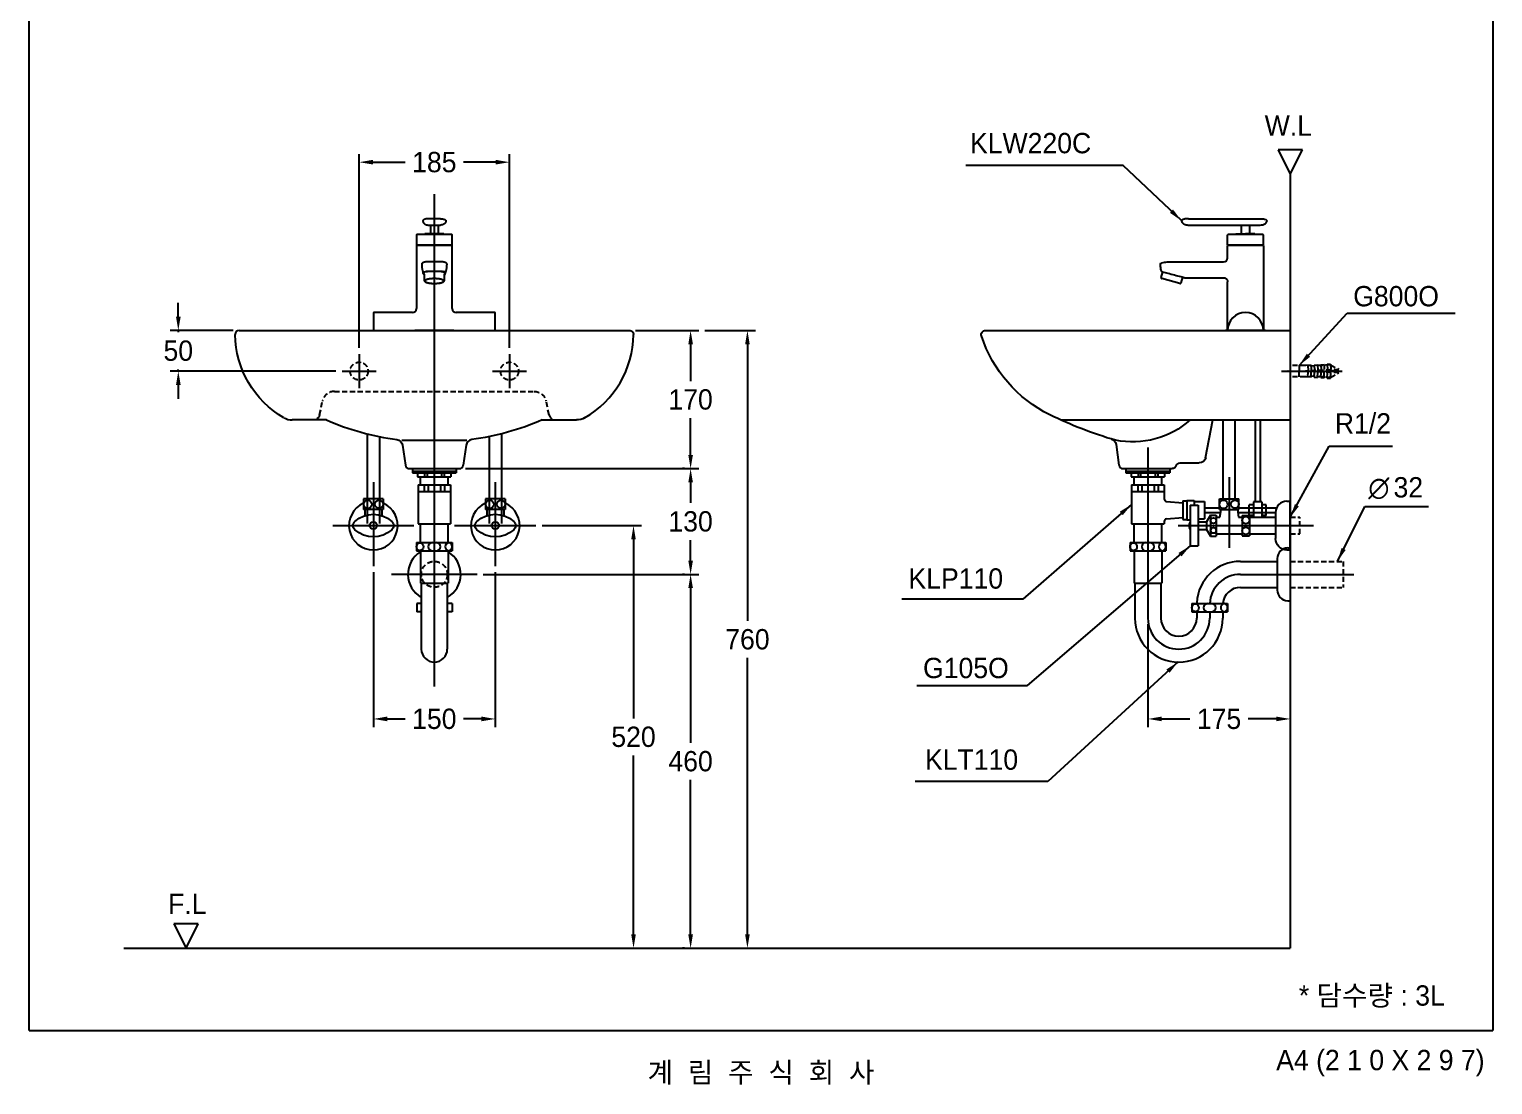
# Model space of a CAD drawing. Header units: millimetres. Extents: x 0 to 3750, y -67 to 2530.
# Drawn here: x 0 to 1800, y -67 to 1232 of the extents above; entities that cross this region are included whole.
import ezdxf
from ezdxf.enums import TextEntityAlignment as Align
from ezdxf.lldxf.tags import DXFTag

# ---------------------------------------------------------------- set-up
doc = ezdxf.new("R2010")
doc.units = ezdxf.units.MM
doc.linetypes.add('DASHED2', pattern=[9.525, 6.35, -3.175])
for name, color, linetype in [('TEXT', 7, 'Continuous'), ('내부선 및 부속', 4, 'Continuous'), ('도각라인', 255, 'Continuous'), ('외형선', 3, 'Continuous'), ('점선', 6, 'DASHED2'), ('중심선', 1, 'DASHED'), ('치수선', 7, 'Continuous')]:
    doc.layers.add(name, color=color, linetype=linetype)
doc.styles.add('140911', font='HBATANG.TTF', dxfattribs={"height": 23})
doc.styles.add('____', font='')
doc.styles.add('타이틀', font='H2GTRM.TTF', dxfattribs={"height": 25})
doc.styles.get('____').set_extended_font_data('굴림')
tags = doc.linetypes.add('DASHDOT', pattern=[70, 31, -13, 13, -13]).pattern_tags.tags
tags[10:11] = [DXFTag(74, 4), DXFTag(75, 0), DXFTag(340, '0'), DXFTag(46, 0.0), DXFTag(50, 0.0), DXFTag(44, 0.0), DXFTag(45, 0.0)]
tags[8:9] = [DXFTag(74, 4), DXFTag(75, 0), DXFTag(340, '0'), DXFTag(46, 0.0), DXFTag(50, 0.0), DXFTag(44, 0.0), DXFTag(45, 0.0)]
tags[6:7] = [DXFTag(74, 4), DXFTag(75, 0), DXFTag(340, '0'), DXFTag(46, 0.0), DXFTag(50, 0.0), DXFTag(44, 0.0), DXFTag(45, 0.0)]
tags[4:5] = [DXFTag(74, 4), DXFTag(75, 0), DXFTag(340, '0'), DXFTag(46, 0.0), DXFTag(50, 0.0), DXFTag(44, 0.0), DXFTag(45, 0.0)]
tags = doc.linetypes.add('DASHED', pattern=[25.72, 12.86, -12.86]).pattern_tags.tags
tags[6:7] = [DXFTag(74, 4), DXFTag(75, 0), DXFTag(340, '0'), DXFTag(46, 0.0), DXFTag(50, 0.0), DXFTag(44, 0.0), DXFTag(45, 0.0)]
tags[4:5] = [DXFTag(74, 4), DXFTag(75, 0), DXFTag(340, '0'), DXFTag(46, 0.0), DXFTag(50, 0.0), DXFTag(44, 0.0), DXFTag(45, 0.0)]
doc.dimstyles.new('MSADIM', dxfattribs={"dimtxt": 33, "dimasz": 17, "dimexe": 10, "dimexo": 7.5, "dimgap": 10, "dimtad": 0, "dimtih": 1, "dimtoh": 1, "dimdec": 0, "dimzin": 1, "dimdsep": 46, "dimtxsty": '____', "dimcen": 11.25, "dimadec": 0, "dimazin": 0, "dimtfac": 1, "dimtdec": 0, "dimtix": 1, "dimtmove": 0, "dimatfit": 3, "dimfxl": 1, "dimtolj": 1, "dimtzin": 1, "dimarcsym": 0})

# ---------------------------------------------------------------- blocks, each defined once
blk = doc.blocks.new('*D2')
at = {"layer": '치수선', "color": 0, "linetype": 'Continuous', "lineweight": -2, "transparency": 16777216}
for p, q in [((405.7, 839.5), (405.7, 1078)), ((422.7, 1068), (462.3, 1068)), ((573.7, 1068), (534.2, 1068)), ((590.7, 839.5), (590.7, 1078))]:
    blk.add_line(p, q, dxfattribs=at)
at = {"layer": '치수선', "color": 0, "linetype": 'Continuous', "transparency": 16777216}
for points in [[(422.7, 1070.9), (422.7, 1065.2), (405.7, 1068)], [(573.7, 1070.9), (573.7, 1065.2), (590.7, 1068)]]:
    blk.add_solid(points, dxfattribs=at)
at = {"layer": '치수선', "color": 0, "linetype": 'Continuous', "transparency": 16777216, "insert": (498.2, 1068), "char_height": 25, "attachment_point": 5, "style": '____'}
blk.add_mtext('\\A1;185', dxfattribs=at)
blk = doc.blocks.new('*D3')
at = {"layer": '치수선', "color": 0, "linetype": 'Continuous', "lineweight": -2, "transparency": 16777216}
for p, q in [((183.3, 878), (183.3, 895)), ((250.7, 861), (173.3, 861)), ((183.3, 861), (183.3, 858.8)), ((377.2, 811), (173.3, 811)), ((183.3, 811), (183.3, 813.1)), ((183.3, 794), (183.3, 777))]:
    blk.add_line(p, q, dxfattribs=at)
at = {"layer": '치수선', "color": 0, "linetype": 'Continuous', "transparency": 16777216}
for points in [[(180.5, 878), (186.2, 878), (183.3, 861)], [(180.5, 794), (186.2, 794), (183.3, 811)]]:
    blk.add_solid(points, dxfattribs=at)
at = {"layer": '치수선', "color": 0, "linetype": 'Continuous', "transparency": 16777216, "insert": (183.3, 836), "char_height": 25, "attachment_point": 5, "style": '____'}
blk.add_mtext('\\A1;50', dxfattribs=at)
blk = doc.blocks.new('*D4')
at = {"layer": '치수선', "color": 0, "linetype": 'Continuous', "lineweight": -2, "transparency": 16777216}
for p, q in [((745.7, 861), (823.4, 861)), ((813.4, 844), (813.4, 798.8)), ((813.4, 708), (813.4, 753.1)), ((536.4, 691), (823.4, 691))]:
    blk.add_line(p, q, dxfattribs=at)
at = {"layer": '치수선', "color": 0, "linetype": 'Continuous', "transparency": 16777216}
for points in [[(810.6, 844), (816.3, 844), (813.4, 861)], [(810.6, 708), (816.3, 708), (813.4, 691)]]:
    blk.add_solid(points, dxfattribs=at)
at = {"layer": '치수선', "color": 0, "linetype": 'Continuous', "transparency": 16777216, "insert": (813.4, 776), "char_height": 25, "attachment_point": 5, "style": '____'}
blk.add_mtext('\\A1;170', dxfattribs=at)
blk = doc.blocks.new('*D5')
at = {"layer": '치수선', "color": 0, "linetype": 'Continuous', "lineweight": -2, "transparency": 16777216}
for p, q in [((805.9, 691), (803.4, 691)), ((813.4, 674), (813.4, 648.8)), ((813.4, 578), (813.4, 603.1)), ((558.2, 561), (823.4, 561))]:
    blk.add_line(p, q, dxfattribs=at)
at = {"layer": '치수선', "color": 0, "linetype": 'Continuous', "transparency": 16777216}
for points in [[(810.6, 674), (816.3, 674), (813.4, 691)], [(810.6, 578), (816.3, 578), (813.4, 561)]]:
    blk.add_solid(points, dxfattribs=at)
at = {"layer": '치수선', "color": 0, "linetype": 'Continuous', "transparency": 16777216, "insert": (813.4, 626), "char_height": 25, "attachment_point": 5, "style": '____'}
blk.add_mtext('\\A1;130', dxfattribs=at)
blk = doc.blocks.new('*D6')
at = {"layer": '치수선', "color": 0, "linetype": 'Continuous', "lineweight": -2, "transparency": 16777216}
for p, q in [((805.9, 561), (803.4, 561)), ((813.4, 544), (813.4, 353.8)), ((813.4, 118), (813.4, 308.1)), ((805.9, 101), (803.4, 101))]:
    blk.add_line(p, q, dxfattribs=at)
at = {"layer": '치수선', "color": 0, "linetype": 'Continuous', "transparency": 16777216}
for points in [[(810.6, 544), (816.3, 544), (813.4, 561)], [(810.6, 118), (816.3, 118), (813.4, 101)]]:
    blk.add_solid(points, dxfattribs=at)
at = {"layer": '치수선', "color": 0, "linetype": 'Continuous', "transparency": 16777216, "insert": (813.4, 331), "char_height": 25, "attachment_point": 5, "style": '____'}
blk.add_mtext('\\A1;460', dxfattribs=at)
blk = doc.blocks.new('*D7')
at = {"layer": '치수선', "color": 0, "linetype": 'Continuous', "lineweight": -2, "transparency": 16777216}
for p, q in [((830.9, 861), (893.3, 861)), ((883.3, 844), (883.3, 503.8)), ((883.3, 118), (883.3, 458.1)), ((878.1, 101), (893.3, 101))]:
    blk.add_line(p, q, dxfattribs=at)
at = {"layer": '치수선', "color": 0, "linetype": 'Continuous', "transparency": 16777216}
for points in [[(880.5, 844), (886.1, 844), (883.3, 861)], [(880.5, 118), (886.1, 118), (883.3, 101)]]:
    blk.add_solid(points, dxfattribs=at)
at = {"layer": '치수선', "color": 0, "linetype": 'Continuous', "transparency": 16777216, "insert": (883.3, 481), "char_height": 25, "attachment_point": 5, "style": '____'}
blk.add_mtext('\\A1;760', dxfattribs=at)
blk = doc.blocks.new('*D8')
at = {"layer": '치수선', "color": 0, "linetype": 'Continuous', "lineweight": -2, "transparency": 16777216}
for p, q in [((423.2, 563.5), (423.2, 373.1)), ((573.2, 563.5), (573.2, 373.1)), ((440.2, 383.1), (462.3, 383.1)), ((556.2, 383.1), (534.1, 383.1))]:
    blk.add_line(p, q, dxfattribs=at)
at = {"layer": '치수선', "color": 0, "linetype": 'Continuous', "transparency": 16777216}
for points in [[(440.2, 386), (440.2, 380.3), (423.2, 383.1)], [(556.2, 386), (556.2, 380.3), (573.2, 383.1)]]:
    blk.add_solid(points, dxfattribs=at)
at = {"layer": '치수선', "color": 0, "linetype": 'Continuous', "transparency": 16777216, "insert": (498.2, 383.1), "char_height": 25, "attachment_point": 5, "style": '____'}
blk.add_mtext('\\A1;150', dxfattribs=at)
blk = doc.blocks.new('*D9')
at = {"layer": '치수선', "color": 0, "linetype": 'Continuous', "lineweight": -2, "transparency": 16777216}
for p, q in [((630.7, 621), (753.2, 621)), ((743.2, 604), (743.2, 383.8)), ((743.2, 118), (743.2, 338.1)), ((750.7, 101), (753.2, 101))]:
    blk.add_line(p, q, dxfattribs=at)
at = {"layer": '치수선', "color": 0, "linetype": 'Continuous', "transparency": 16777216}
for points in [[(740.4, 604), (746, 604), (743.2, 621)], [(740.4, 118), (746, 118), (743.2, 101)]]:
    blk.add_solid(points, dxfattribs=at)
at = {"layer": '치수선', "color": 0, "linetype": 'Continuous', "transparency": 16777216, "insert": (743.2, 361), "char_height": 25, "attachment_point": 5, "style": '____'}
blk.add_mtext('\\A1;520', dxfattribs=at)
blk = doc.blocks.new('*D1')
at = {"layer": '치수선', "color": 0, "linetype": 'Continuous', "lineweight": -2, "transparency": 16777216}
for p, q in [((1375.9, 499.5), (1375.9, 373.1)), ((1392.9, 383.1), (1427.5, 383.1)), ((1533.9, 383.1), (1499.4, 383.1)), ((1550.9, 386.7), (1550.9, 373.1))]:
    blk.add_line(p, q, dxfattribs=at)
at = {"layer": '치수선', "color": 0, "linetype": 'Continuous', "transparency": 16777216}
for points in [[(1392.9, 386), (1392.9, 380.3), (1375.9, 383.1)], [(1533.9, 386), (1533.9, 380.3), (1550.9, 383.1)]]:
    blk.add_solid(points, dxfattribs=at)
at = {"layer": '치수선', "color": 0, "linetype": 'Continuous', "transparency": 16777216, "insert": (1463.4, 383.1), "char_height": 25, "attachment_point": 5, "style": '____'}
blk.add_mtext('\\A1;175', dxfattribs=at)

msp = doc.modelspace()

# ---------------------------------------------------------------- linework, layer by layer
at = {"layer": '내부선 및 부속', "linetype": 'Continuous'}
for p, q in [((505.9, 998.5), (490.6, 998.5)), ((490.8, 990.7), (505.8, 990.7)), ((493.3, 990.7), (493.3, 979.9)), ((503.1, 990.7), (503.1, 979.9)), ((1491, 979.9), (1491, 990.7)), ((1500.8, 990.7), (1500.8, 979.9)), ((476.2, 978.5), (476.2, 966.5)), ((519.7, 979), (476.7, 979)), ((509.9, 979.9), (486.5, 979.9)), ((486.5, 979.9), (486.5, 979)), ((509.9, 979), (509.9, 979.9)), ((520.2, 966.5), (520.2, 978.5)), ((1473.9, 966.5), (1473.9, 978.5)), ((1495.9, 979), (1474.4, 979)), ((1484.2, 979.9), (1495.9, 979.9)), ((1484.2, 979), (1484.2, 979.9)), ((1507.6, 979.9), (1495.9, 979.9)), ((1517.4, 979), (1495.9, 979)), ((1507.6, 979), (1507.6, 979.9)), ((1517.9, 966.5), (1517.9, 978.5)), ((476.2, 965.5), (476.2, 888)), ((519.7, 966), (476.7, 966)), ((476.7, 966), (519.7, 966)), ((520.2, 888), (520.2, 965.5)), ((1473.9, 950.4), (1473.9, 965.5)), ((1474.4, 966), (1495.9, 966)), ((1495.9, 966), (1474.4, 966)), ((1517.4, 966), (1495.9, 966)), ((1495.9, 966), (1517.4, 966)), ((1517.9, 965.5), (1517.9, 861)), ((489.9, 945.4), (489.9, 945.4)), ((506.5, 945.4), (489.9, 945.4)), ((506.5, 945.4), (506.5, 945.4)), ((1441.8, 945.4), (1468.9, 945.4)), ((485.7, 930.1), (485.7, 922.8)), ((498.2, 918.8), (498.2, 918.9)), ((510.7, 922.8), (510.7, 930.1)), ((1392.3, 926.1), (1394.2, 933.3)), ((1415.2, 918.9), (1393, 924.8)), ((1418.3, 926.7), (1416.4, 919.6)), ((1421.6, 925.8), (1441.8, 925.8)), ((1441.8, 925.8), (1468.9, 925.8)), ((1473.9, 861), (1473.9, 920.9)), ((471.2, 883), (424.2, 883)), ((572.2, 883), (525.2, 883)), ((423.2, 882), (423.2, 861)), ((573.2, 861), (573.2, 882)), ((423.2, 861), (573.2, 861)), ((522.3, 861), (474.2, 861)), ((1520.4, 861), (1471.4, 861)), ((1473.9, 861), (1517.9, 861)), ((1268.6, 751), (1455.9, 751)), ((1468.4, 653.7), (1468.4, 751)), ((1483.4, 653.7), (1483.4, 751)), ((1507.9, 751), (1507.9, 650)), ((1513.9, 751), (1513.9, 650)), ((415.7, 733.7), (415.7, 623.7)), ((430.7, 730.3), (430.7, 623.7)), ((458.2, 726), (538.2, 726)), ((565.7, 730.3), (565.7, 623.7)), ((580.7, 733.7), (580.7, 623.7)), ((471.2, 691), (471.2, 686)), ((471.2, 688), (525.2, 688)), ((471.2, 686), (525.2, 686)), ((477.7, 686), (477.7, 681)), ((486.2, 686), (486.2, 681)), ((489.2, 686), (489.2, 681)), ((507.2, 686), (507.2, 681)), ((510.2, 686), (510.2, 681)), ((518.7, 686), (518.7, 681)), ((525.2, 691), (525.2, 686)), ((1348.9, 691), (1348.9, 686)), ((1348.9, 688), (1402.9, 688)), ((1348.9, 686), (1402.9, 686)), ((1355.4, 686), (1355.4, 681)), ((1363.9, 686), (1363.9, 681)), ((1366.9, 686), (1366.9, 681)), ((1384.9, 686), (1384.9, 681)), ((1387.9, 686), (1387.9, 681)), ((1396.4, 686), (1396.4, 681)), ((1402.9, 691), (1402.9, 686)), ((477.7, 681), (518.7, 681)), ((478.2, 671), (478.2, 623)), ((478.2, 671), (518.2, 671)), ((481.2, 671), (481.2, 681)), ((485.7, 671), (485.7, 663)), ((490.7, 671), (490.7, 663)), ((505.7, 671), (505.7, 663)), ((510.7, 671), (510.7, 663)), ((515.2, 671), (515.2, 681)), ((518.2, 671), (518.2, 626.2)), ((1355.4, 681), (1396.4, 681)), ((1355.9, 671), (1355.9, 623)), ((1355.9, 671), (1395.9, 671)), ((1358.9, 671), (1358.9, 681)), ((1363.4, 671), (1363.4, 663)), ((1368.4, 671), (1368.4, 663)), ((1383.4, 671), (1383.4, 663)), ((1388.4, 671), (1388.4, 663)), ((1392.9, 671), (1392.9, 681)), ((1395.9, 671), (1395.9, 653.7)), ((411.2, 653.7), (411.2, 640.7)), ((435.2, 653.7), (411.2, 653.7)), ((435.2, 653.7), (435.2, 640.7)), ((478.2, 663), (518.2, 663)), ((561.2, 653.7), (561.2, 640.7)), ((585.2, 653.7), (561.2, 653.7)), ((585.2, 653.7), (585.2, 640.7)), ((1355.9, 663), (1395.9, 663)), ((1398.7, 650.7), (1418.9, 649)), ((1418.9, 651.5), (1418.9, 628.5)), ((1418.9, 651.5), (1423.9, 651.5)), ((1423.9, 652), (1423.9, 628)), ((1423.9, 652), (1432.9, 652)), ((1432.9, 652), (1432.9, 646)), ((1432.9, 650.7), (1445.4, 650.7)), ((1445.4, 650.7), (1445.4, 629.2)), ((1463.9, 653.7), (1487.9, 653.7)), ((1463.9, 640.7), (1463.9, 653.7)), ((1487.9, 640.7), (1487.9, 653.7)), ((1515.9, 650), (1505.9, 650)), ((1505.9, 650), (1505.9, 631.2)), ((1515.9, 650), (1515.9, 631.2)), ((1546.9, 651), (1550.9, 651)), ((435.2, 640.7), (411.2, 640.7)), ((412.7, 640.7), (412.7, 633.3)), ((433.7, 640.7), (433.7, 633.3)), ((585.2, 640.7), (561.2, 640.7)), ((562.7, 640.7), (562.7, 633.3)), ((583.7, 640.7), (583.7, 633.3)), ((1398.7, 629.2), (1418.9, 631)), ((1427.9, 646), (1427.9, 596)), ((1427.9, 646), (1437.9, 646)), ((1437.9, 646), (1437.9, 596)), ((1445.4, 643), (1463.9, 643)), ((1445.4, 637), (1465.3, 637)), ((1452.9, 634), (1447.9, 625.7)), ((1452.9, 634), (1459.9, 634)), ((1452.9, 634), (1452.9, 608)), ((1459.9, 634), (1459.9, 608)), ((1459.9, 631.2), (1464.4, 631.2)), ((1463.9, 640.7), (1487.9, 640.7)), ((1464.4, 631.2), (1465.9, 640.7)), ((1485.9, 640.7), (1487.4, 631.2)), ((1486.5, 637), (1532.9, 637)), ((1487.4, 631.2), (1491.9, 631.2)), ((1487.9, 643), (1534.3, 643)), ((1491.9, 633.5), (1491.9, 608.5)), ((1491.9, 633.5), (1500.9, 633.5)), ((1500.4, 633.5), (1500.4, 646.5)), ((1505.9, 646.5), (1500.4, 646.5)), ((1505.9, 633.5), (1500.4, 633.5)), ((1500.9, 633.5), (1500.9, 608.5)), ((1500.9, 631.2), (1532.9, 631.2)), ((1521.4, 646.5), (1515.9, 646.5)), ((1521.4, 633.5), (1515.9, 633.5)), ((1521.4, 633.5), (1521.4, 646.5)), ((1532.9, 637), (1532.9, 605)), ((478.2, 623), (518.2, 623)), ((481.2, 600), (481.2, 623)), ((515.2, 600), (515.2, 623)), ((518.2, 626.2), (518.2, 623)), ((1355.9, 623), (1395.9, 623)), ((1358.9, 600), (1358.9, 623)), ((1392.9, 600), (1392.9, 623)), ((1395.9, 626.2), (1395.9, 623)), ((1418.9, 628.5), (1423.9, 628.5)), ((1423.9, 628), (1427.9, 628)), ((1437.9, 629.2), (1445.4, 629.2)), ((1437.9, 625.7), (1447.9, 625.7)), ((1437.9, 616.2), (1447.9, 616.2)), ((1447.9, 625.7), (1447.9, 616.2)), ((1447.9, 616.2), (1452.9, 608)), ((476.2, 600), (520.2, 600)), ((476.2, 600), (476.2, 590)), ((520.2, 600), (520.2, 590)), ((1353.9, 600), (1397.9, 600)), ((1353.9, 600), (1353.9, 590)), ((1397.9, 600), (1397.9, 590)), ((1427.9, 596), (1437.9, 596)), ((1452.9, 608), (1459.9, 608)), ((1459.9, 610.7), (1491.9, 610.7)), ((1491.9, 608.5), (1500.9, 608.5)), ((1500.9, 610.7), (1532.9, 610.7)), ((476.2, 590), (520.2, 590)), ((481.2, 590), (481.2, 550)), ((515.2, 590), (515.2, 550)), ((1353.9, 590), (1397.9, 590)), ((1358.9, 590), (1358.9, 550)), ((1392.9, 590), (1392.9, 550)), ((1489.8, 577), (1534.9, 577)), ((1534.9, 580.5), (1534.9, 545)), ((1546.9, 591), (1550.9, 591)), ((1547.9, 593.5), (1550.9, 593.5)), ((481.2, 550), (515.2, 550)), ((482.2, 550), (482.2, 469)), ((514.2, 550), (514.2, 469)), ((1358.9, 550), (1392.9, 550)), ((1359.9, 550), (1359.9, 507)), ((1391.9, 550), (1391.9, 507)), ((1489.8, 545), (1534.9, 545)), ((1534.9, 545), (1534.9, 541.5)), ((476.5, 525), (476.5, 515)), ((482.2, 525), (476.5, 525)), ((520, 525), (514.2, 525)), ((520, 525), (520, 515)), ((1429.9, 525), (1473.9, 525)), ((1429.9, 525), (1429.9, 515)), ((1435.9, 525), (1435.9, 526.1)), ((1473.9, 525), (1473.9, 515)), ((1547.9, 528.5), (1550.9, 528.5)), ((482.2, 515), (476.5, 515)), ((520, 515), (514.2, 515)), ((1429.9, 515), (1473.9, 515)), ((1435.9, 515), (1435.9, 507)), ((1467.9, 515), (1467.9, 507))]:
    msp.add_line(p, q, dxfattribs=at)
at = {"layer": '내부선 및 부속', "linetype": 'Continuous', "flags": 128}
for points in [[(1427.9, 751, -0.237552), (1335.9, 726)], [(400.5, 626.1, -0.388889), (445.9, 626.1)], [(550.5, 626.1, -0.388889), (595.9, 626.1)], [(400.5, 615.8, -0.44), (400.5, 626.1)], [(445.9, 615.8, -0.388889), (400.5, 615.8)], [(445.9, 626.1, -0.44), (445.9, 615.8)], [(550.5, 615.8, -0.44), (550.5, 626.1)], [(595.9, 615.8, -0.388889), (550.5, 615.8)], [(595.9, 626.1, -0.44), (595.9, 615.8)], [(480.5, 590, -0.859727), (480.5, 599.9)], [(480.5, 599.9, -0.859727), (480.5, 590)], [(1358.2, 590, -0.859727), (1358.2, 599.9)], [(1358.2, 599.9, -0.859727), (1358.2, 590)], [(1546.9, 591, -0.414214), (1532.9, 605)], [(1434.2, 515, -0.859727), (1434.2, 524.9)], [(1434.2, 524.9, -0.859727), (1434.2, 515)]]:
    msp.add_lwpolyline(points, format="xyb", dxfattribs=at)
at = {"layer": '내부선 및 부속', "linetype": 'Continuous'}
for centre, radius in [((416.3, 647.1), 5), ((430.2, 647.4), 5), ((566.3, 647.1), 5), ((580.2, 647.4), 5), ((1468.9, 647.1), 5), ((1482.9, 647.4), 5), ((1456.4, 627), 3.5), ((1496.4, 627.5), 4.5), ((423.2, 621), 4.5), ((573.2, 621), 4.5), ((1456.4, 615), 3.5), ((1496.4, 614.5), 4.5)]:
    msp.add_circle(centre, radius, dxfattribs=at)
for centre, radius, start, end in [((476.7, 978.5), 0.5, 90, 180), ((519.7, 978.5), 0.5, 0, 90), ((1474.4, 978.5), 0.5, 90, 180), ((1517.4, 978.5), 0.5, 0, 90), ((476.7, 966.5), 0.5, 180, 270), ((476.7, 965.5), 0.5, 90, 180), ((519.7, 966.5), 0.5, 270, 0), ((519.7, 965.5), 0.5, 0, 90), ((1474.4, 966.5), 0.5, 180, 270), ((1474.4, 965.5), 0.5, 90, 180), ((1517.4, 966.5), 0.5, 270, 0), ((1517.4, 965.5), 0.5, 0, 90), ((1468.9, 950.4), 5, 270, 0), ((1393.2, 925.8), 1, 165, 255), ((1393.1, 934), 0.5, 200.8284, 254.9997), ((1415.5, 919.8), 1, 255, 345), ((424.2, 882), 1, 90, 180), ((471.2, 888), 5, 270.7089, 359.2891), ((525.2, 888), 5, 180.7089, 269.2891), ((572.2, 882), 1, 0, 90), ((1495.9, 861), 22, 0, 180), ((423.2, 621), 30, 113.5783, 66.4219), ((573.2, 621), 30, 113.5783, 66.4219), ((1398.9, 653.7), 3, 180, 265.0303), ((1546.9, 637), 14, 90, 180), ((1398.9, 626.2), 3, 94.9697, 180), ((1434.3, 621), 7.84, 144.9654, 215.0346), ((495.7, 595), 5, 90, 270), ((500.7, 595), 5, 270, 90), ((516.7, 595), 5, 98.6269, 261.3731), ((515.2, 595), 5, 278.6269, 81.3731), ((1373.4, 595), 5, 90, 270), ((1378.4, 595), 5, 270, 90), ((1394.4, 595), 5, 98.6269, 261.3731), ((1392.9, 595), 5, 278.6269, 81.3731), ((498.2, 561), 32.5, 121.5389, 240.5076), ((498.2, 561), 32.5, 299.4924, 58.4611), ((1489.8, 523), 54, 90, 176.6714), ((1547.9, 580.5), 13, 90, 180), ((1489.8, 523), 22, 90, 174.7841), ((1547.9, 541.5), 13, 180, 270), ((1449.4, 520), 5, 90, 270), ((1454.4, 520), 5, 270, 90), ((1470.4, 520), 5, 98.6269, 261.3731), ((1468.9, 520), 5, 278.6269, 81.3731), ((1413.9, 507), 54, 180, 0), ((1413.9, 507), 22, 180, 0), ((498.2, 469), 16, 180, 0)]:
    msp.add_arc(centre, radius, start, end, dxfattribs=at)
for points, knots in [([(490, 998.4), (489.8, 998.4), (489.2, 998.4), (488.2, 998.3), (487, 998), (486.1, 997.7), (485.2, 997.3), (484.6, 996.9), (484.2, 996.4), (484.1, 996.1), (484.1, 996)], [0, 0, 0, 0, 0.076422, 0.304288, 0.433188, 0.56244, 0.685546, 0.798913, 0.902815, 1, 1, 1, 1]), ([(506.6, 998.4), (506.8, 998.4), (507.5, 998.4), (508.5, 998.3), (509.6, 998), (510.6, 997.7), (511.4, 997.3), (512, 996.9), (512.5, 996.4), (512.5, 996.1), (512.5, 996)], [0, 0, 0, 0, 0.076422, 0.304288, 0.433188, 0.56244, 0.685546, 0.798913, 0.902815, 1, 1, 1, 1]), ([(1425.8, 998.5), (1442.2, 998.5), (1458.6, 998.5), (1483.1, 998.5), (1491.3, 998.5), (1503.6, 998.5), (1507.7, 998.5), (1512.3, 998.5), (1512.8, 998.5), (1513.5, 998.5), (1513.7, 998.5), (1513.9, 998.5)], [0, 0, 0, 0, 0.557919, 0.557919, 0.836879, 0.836879, 0.976358, 0.976358, 0.993793, 0.993793, 1, 1, 1, 1]), ([(1425.8, 990.7), (1426.3, 990.7), (1426.9, 990.7), (1428, 990.7), (1428.6, 990.7), (1433.7, 990.7), (1438.2, 990.7), (1451.7, 990.7), (1460.8, 990.7), (1478.9, 990.7), (1487.9, 990.7), (1501.5, 990.7), (1506, 990.7), (1511.1, 990.7), (1511.7, 990.7), (1512.8, 990.7), (1513.4, 990.7), (1513.9, 990.7)], [0, 0, 0, 0, 0.018879, 0.018879, 0.038124, 0.038124, 0.192083, 0.192083, 0.5, 0.5, 0.807918, 0.807918, 0.961876, 0.961876, 0.981121, 0.981121, 1, 1, 1, 1]), ([(1513.9, 998.5), (1514.2, 998.5), (1514.6, 998.5), (1515.9, 998.4), (1516.9, 998.3), (1518.9, 998), (1519.9, 997.8), (1521.2, 997.3), (1522, 996.9), (1522.4, 996.3), (1522.4, 996)], [0, 0, 0, 0, 0.096932, 0.096932, 0.397954, 0.397954, 0.698977, 0.698977, 0.849489, 1, 1, 1, 1]), ([(1513.9, 990.7), (1513.9, 990.7), (1513.9, 990.7), (1515.1, 990.7), (1516.2, 990.8), (1518.4, 991.4), (1519.5, 991.9), (1521, 993), (1521.9, 993.9), (1522.4, 995.3), (1522.4, 996)], [0, 0, 0, 0, 0.00316, 0.00316, 0.33544, 0.33544, 0.66772, 0.66772, 0.849485, 1, 1, 1, 1]), ([(1391.4, 942.7), (1391.4, 943), (1391.9, 943.7), (1392.7, 944.1), (1394.2, 944.7), (1395.2, 944.9), (1397.4, 945.2), (1398.5, 945.3), (1399.9, 945.4), (1400.3, 945.4), (1400.7, 945.4)], [0, 0, 0, 0, 0.150513, 0.301026, 0.301026, 0.602052, 0.602052, 0.903078, 0.903078, 1, 1, 1, 1]), ([(1392.6, 933.8), (1392.5, 934.3), (1392.1, 935.5), (1391.7, 937.5), (1391.5, 939.6), (1391.4, 940.8), (1391.4, 941.4)], [0, 0, 0, 0, 0.190714, 0.503203, 0.772698, 1, 1, 1, 1]), ([(1400.7, 945.4), (1400.9, 945.4), (1401, 945.4), (1401.8, 945.4), (1402.4, 945.4), (1407.4, 945.4), (1411.8, 945.4), (1424.8, 945.4), (1433.3, 945.4), (1441.8, 945.4)], [0, 0, 0, 0, 0.014449, 0.014449, 0.055029, 0.055029, 0.379668, 0.379668, 1, 1, 1, 1]), ([(484.5, 931.8), (484.4, 932.1), (484.5, 932.5), (485.4, 933.1), (486.2, 933.4), (487.3, 933.5)], [0, 0, 0, 0, 0.5, 0.5, 1, 1, 1, 1]), ([(485.7, 929.3), (485.6, 929.4), (485.6, 929.5), (485.1, 930.3), (484.8, 931), (484.5, 931.8)], [0, 0, 0, 0, 0.104089, 0.104089, 1, 1, 1, 1]), ([(487.5, 933.2), (486.5, 933), (485.8, 932.7), (485, 932.1), (484.8, 931.8), (485, 931.5)], [0, 0, 0, 0, 0.5, 0.5, 1, 1, 1, 1]), ([(485.7, 922.8), (485.7, 922.6), (485.8, 922.3), (486, 921.8), (486.4, 921.4), (486.9, 920.9), (487.5, 920.5), (488.4, 920.2), (489.4, 919.9), (490.5, 919.6), (491.7, 919.3), (493, 919.1), (494.3, 919), (495.7, 918.9), (497.1, 918.8), (497.9, 918.8), (498.2, 918.8)], [0, 0, 0, 0, 0.047387, 0.103431, 0.162856, 0.230857, 0.309647, 0.393458, 0.475375, 0.555441, 0.634323, 0.712475, 0.790172, 0.867585, 0.944831, 1, 1, 1, 1]), ([(487.3, 933.5), (488, 933.7), (488.9, 933.7), (490.8, 933.8), (491.7, 933.8), (494.5, 933.8), (496.4, 933.8), (500.1, 933.8), (501.9, 933.8), (504.7, 933.8), (505.6, 933.8), (507.5, 933.7), (508.4, 933.7), (509.2, 933.5)], [0, 0, 0, 0, 0.124994, 0.124994, 0.249994, 0.249994, 0.499996, 0.499996, 0.749998, 0.749998, 0.874999, 0.874999, 1, 1, 1, 1]), ([(508.9, 933.2), (508.2, 933.4), (507.3, 933.4), (505.5, 933.5), (504.5, 933.5), (501.8, 933.5), (500, 933.5), (496.4, 933.5), (494.6, 933.5), (491.9, 933.5), (491, 933.5), (489.2, 933.4), (488.3, 933.4), (487.5, 933.2)], [0, 0, 0, 0, 0.125, 0.125, 0.25, 0.25, 0.5, 0.5, 0.75, 0.75, 0.875, 0.875, 1, 1, 1, 1]), ([(498.2, 918.8), (498.5, 918.8), (499.2, 918.8), (500.4, 918.9), (501.8, 919), (503.2, 919.1), (504.5, 919.3), (505.7, 919.5), (506.8, 919.8), (507.8, 920.1), (508.7, 920.4), (509.4, 920.8), (510, 921.3), (510.4, 921.7), (510.6, 922.2), (510.7, 922.6), (510.7, 922.8), (510.7, 922.9)], [0, 0, 0, 0, 0.040116, 0.116433, 0.192833, 0.269355, 0.346087, 0.423152, 0.500729, 0.579106, 0.658755, 0.740441, 0.816305, 0.880359, 0.936818, 0.990287, 1, 1, 1, 1]), ([(508.9, 933.2), (510, 933), (510.7, 932.7), (511.5, 932.1), (511.6, 931.8), (511.5, 931.5)], [0, 0, 0, 0, 0.5, 0.5, 1, 1, 1, 1]), ([(510.8, 929.3), (510.8, 929.4), (510.9, 929.5), (511.3, 930.3), (511.7, 931), (512, 931.8)], [0, 0, 0, 0, 0.110365, 0.110365, 1, 1, 1, 1]), ([(1392.9, 933.5), (1392.9, 933.5), (1392.9, 933.5), (1392.9, 933.5), (1393, 933.5), (1393.1, 933.5), (1393.1, 933.5), (1393.3, 933.4), (1393.5, 933.4), (1394, 933.2)], [0, 0, 0, 0, 0.000686, 0.000686, 0.500343, 0.500343, 0.750171, 0.750171, 1, 1, 1, 1]), ([(1394, 933.2), (1394.7, 933), (1395.8, 932.7), (1398.1, 932.1), (1399.3, 931.8), (1400.5, 931.5)], [0, 0, 0, 0, 0.5, 0.5, 1, 1, 1, 1]), ([(1400.5, 931.5), (1403.2, 930.8), (1405.8, 930.1), (1411.1, 928.6), (1413.8, 927.9), (1416.4, 927.2)], [0, 0, 0, 0, 0.5, 0.5, 1, 1, 1, 1]), ([(1416.4, 927.2), (1417.4, 927), (1418.3, 926.7), (1419.8, 926.3), (1420.3, 926.2), (1421.3, 925.9), (1421.5, 925.9), (1421.6, 925.8), (1421.6, 925.8), (1421.6, 925.8)], [0, 0, 0, 0, 0.249916, 0.249916, 0.499831, 0.499831, 0.999662, 0.999662, 1, 1, 1, 1]), ([(1468.9, 925.8), (1469.1, 925.8), (1469.4, 925.8), (1470, 925.7), (1470.6, 925.6), (1471.2, 925.3), (1471.8, 925), (1472.4, 924.5), (1472.9, 923.9), (1473.4, 923.2), (1473.7, 922.3), (1473.9, 921.5), (1473.9, 921), (1473.9, 920.9)], [0, 0, 0, 0, 0.060601, 0.131456, 0.209729, 0.294561, 0.385409, 0.482015, 0.584419, 0.693049, 0.808969, 0.933214, 1, 1, 1, 1])]:
    msp.add_open_spline(points, degree=3, knots=knots, dxfattribs=at)
for points, weights in [([(484.1, 996), (484.1, 990.7), (490.8, 990.7)], [1, 0.707106769085, 1]), ([(512.5, 996), (512.5, 990.7), (505.9, 990.7)], [1, 0.707106769085, 1]), ([(1425.8, 998.5), (1417.3, 998.5), (1417.3, 996)], [1, 0.707106769085, 1]), ([(1417.3, 996), (1417.3, 990.7), (1425.8, 990.7)], [1, 0.707106769085, 1]), ([(489.9, 945.4), (482.7, 945.4), (482.7, 942.7)], [1, 0.707106769085, 1]), ([(482.7, 942.7), (482.7, 936.5), (484.5, 931.8)], [1, 0.864599227905, 0.854386508465]), ([(513.8, 942.7), (513.8, 945.4), (506.5, 945.4)], [1, 0.707106769085, 1]), ([(512, 931.8), (513.8, 936.5), (513.8, 942.7)], [0.854386508465, 0.864599227905, 1])]:
    msp.add_rational_spline(points, weights, degree=2, dxfattribs=at)
for points, degree in [([(490.6, 998.5), (490.5, 998.5), (490.3, 998.5), (490.2, 998.4), (490.1, 998.4), (490, 998.4)], 5), ([(490.8, 990.7), (490.8, 990.7), (490.8, 990.7), (490.8, 990.7), (490.8, 990.7), (490.8, 990.7)], 5), ([(505.8, 990.7), (505.8, 990.7), (505.9, 990.7), (505.9, 990.7), (505.9, 990.7), (505.9, 990.7)], 5), ([(505.9, 998.5), (506, 998.5), (506.2, 998.5), (506.3, 998.5), (506.5, 998.4), (506.6, 998.4)], 5), ([(1391.4, 941.4), (1391.4, 942.1), (1391.4, 942.7)], 2), ([(485, 931.5), (485.2, 930.9), (485.4, 930.4), (485.7, 929.8)], 3), ([(512, 931.8), (512.2, 932.4), (511.4, 933.2), (509.2, 933.5)], 3), ([(510.7, 929.8), (511, 930.4), (511.3, 930.9), (511.5, 931.5)], 3), ([(471.2, 883), (471.2, 883), (471.3, 883), (471.3, 883), (471.3, 883), (471.3, 883)], 5), ([(476.2, 888), (476.2, 887.9), (476.2, 887.9), (476.2, 887.9), (476.2, 887.9), (476.2, 887.9)], 5), ([(520.2, 888), (520.2, 887.9), (520.2, 887.9), (520.2, 887.9), (520.2, 887.9), (520.2, 887.9)], 5), ([(525.2, 883), (525.2, 883), (525.2, 883), (525.2, 883), (525.2, 883), (525.2, 883)], 5)]:
    msp.add_open_spline(points, degree=degree, dxfattribs=at)
for points in [[(498.2, 924.8), (486.7, 924.8), (486.7, 921.8), (486.7, 918.9), (498.2, 918.9)], [(498.2, 918.9), (509.7, 918.9), (509.7, 921.8), (509.7, 924.8), (498.2, 924.8)]]:
    msp.add_rational_spline(points, [1, 0.707106769085, 1, 0.707106769085, 1], degree=2, knots=[0, 0, 0, 0.5, 0.5, 1, 1, 1], dxfattribs=at)
at = {"layer": '도각라인', "color": 7}
for p, q in [((0, 0), (0, 2530)), ((1800, 2530), (1800, 0)), ((0, 0), (1800, 0))]:
    msp.add_line(p, q, dxfattribs=at)
at = {"layer": '외형선', "linetype": 'Continuous'}
for p, q in [((1565.9, 1083.2), (1535.9, 1083.2)), ((1535.9, 1083.2), (1550.9, 1053.2)), ((1550.9, 1053.2), (1565.9, 1083.2)), ((1550.9, 1053.2), (1550.9, 101)), ((258.2, 861), (738.2, 861)), ((1175.9, 861), (1550.9, 861)), ((365.7, 751), (323.3, 751)), ((630.7, 751), (673.1, 751)), ((1446.9, 704.4), (1455.9, 751)), ((1455.9, 751), (1550.9, 751)), ((1336.7, 720.9), (1340.3, 695.2)), ((459.1, 719.9), (462.6, 695.2)), ((537.3, 719.9), (533.8, 695.2)), ((467.5, 691), (528.9, 691)), ((471.2, 691), (525.2, 691)), ((1345.3, 691), (1405.9, 691)), ((1348.9, 691), (1402.9, 691)), ((1415.5, 698), (1439.1, 698)), ((1550.9, 591), (1550.9, 651)), ((1550.9, 593.5), (1550.9, 528.5)), ((207.9, 131), (177.9, 131)), ((177.9, 131), (192.9, 101)), ((192.9, 101), (207.9, 131)), ((116.4, 101), (1550.9, 101))]:
    msp.add_line(p, q, dxfattribs=at)
at = {"layer": '외형선', "linetype": 'Continuous', "flags": 128}
for points in [[(313.3, 753.6, -0.264392), (253.2, 855.9)], [(738.2, 861, -0.418447), (743.2, 855.9)], [(1171.2, 854.4, -0.509309), (1175.9, 861)], [(1255.4, 757.2, -0.202936), (1171.2, 854.4)], [(1335.9, 726, -0.043265), (1255.4, 757.2)], [(630.7, 751, -0.070537), (544.2, 726.7)], [(683.1, 753.6, -0.131361), (673.1, 751)], [(452.2, 726.7, -0.335927), (459.1, 719.9)], [(1331, 727.4, -0.291677), (1336.7, 720.9)], [(1447, 704.7, -0.368824), (1439.1, 698)], [(1410.7, 694.5, -0.327538), (1405.9, 691)], [(1410.7, 694.5, -0.327538), (1415.5, 698)]]:
    msp.add_lwpolyline(points, format="xyb", dxfattribs=at)
at = {"layer": '외형선', "linetype": 'Continuous'}
for centre, radius, start, end in [((258.2, 856), 5, 90, 179.8604), ((623.2, 857.6), 120, 299.9343, 359.173), ((323.3, 771), 20, 240.0657, 270), ((494.5, 1043.9), 320, 246.2655, 262.4046), ((545.3, 718.8), 8, 97.5954, 171.8704), ((467.5, 696), 5, 188.1301, 270), ((528.9, 696), 5, 270, 351.8699), ((1345.3, 696), 5, 188.1301, 270)]:
    msp.add_arc(centre, radius, start, end, dxfattribs=at)
at = {"layer": '점선'}
for p, q in [((1548.2, 811), (1548, 811)), ((1569.6, 818), (1550.9, 818)), ((1550.9, 818), (1550.9, 804)), ((1561.9, 818), (1561.9, 811)), ((1561.9, 804), (1561.9, 811)), ((1576.5, 818.3), (1569.6, 818)), ((1610.9, 813.1), (1569.7, 811)), ((1610.9, 808.8), (1569.7, 811)), ((1600.6, 818.6), (1572.6, 817.1)), ((1572.6, 818.1), (1572.9, 811.1)), ((1572.6, 803.8), (1572.9, 810.8)), ((1576.5, 818.3), (1576.9, 811.3)), ((1576.5, 803.6), (1576.9, 810.6)), ((1580.5, 818.5), (1584.5, 818.7)), ((1580.5, 818.5), (1580.9, 811.5)), ((1580.5, 803.4), (1580.9, 810.4)), ((1584.5, 818.7), (1584.9, 811.7)), ((1584.5, 803.2), (1584.9, 810.2)), ((1588.5, 818.9), (1592.5, 819.2)), ((1588.5, 818.9), (1588.9, 812)), ((1592.5, 819.2), (1592.9, 812.2)), ((1596.5, 819.4), (1600.5, 819.6)), ((1596.5, 819.4), (1596.9, 812.4)), ((1603.9, 811), (1598.8, 812.5)), ((1603.9, 811), (1598.8, 809.4)), ((1600.5, 819.6), (1600.9, 812.6)), ((1600.6, 818.6), (1610.9, 813.1)), ((1569.6, 804), (1550.9, 804)), ((1576.5, 803.6), (1569.6, 804)), ((1600.6, 803.3), (1572.6, 804.8)), ((1580.5, 803.4), (1584.5, 803.2)), ((1588.5, 803), (1588.9, 810)), ((1588.5, 803), (1592.5, 802.8)), ((1592.5, 802.8), (1592.9, 809.7)), ((1596.5, 802.5), (1596.9, 809.5)), ((1596.5, 802.5), (1600.5, 802.3)), ((1600.5, 802.3), (1600.9, 809.3)), ((1600.6, 803.3), (1610.9, 808.8)), ((357.1, 757.3), (360.7, 774.1)), ((375.3, 786), (621.1, 786)), ((639.3, 757.3), (635.7, 774.1)), ((1550.9, 631.2), (1562.9, 631.2)), ((1562.9, 610.7), (1562.9, 631.2)), ((1550.9, 610.7), (1562.9, 610.7)), ((1550.9, 577), (1615.9, 577)), ((1615.9, 577), (1615.9, 545)), ((1550.9, 545), (1615.9, 545))]:
    msp.add_line(p, q, dxfattribs=at)
at = {"layer": '점선', "flags": 128}
for points in [[(621.1, 786, -0.353653), (635.7, 774.1)], [(357.1, 757.3, -0.353653), (349.2, 751)]]:
    msp.add_lwpolyline(points, format="xyb", dxfattribs=at)
at = {"layer": '점선'}
for centre, radius in [((405.7, 811), 11), ((590.7, 811), 11), ((498.2, 561), 16)]:
    msp.add_circle(centre, radius, dxfattribs=at)
for centre, radius, start, end in [((375.3, 771), 15, 90, 167.9052), ((647.2, 759), 8, 192.0948, 270)]:
    msp.add_arc(centre, radius, start, end, dxfattribs=at)
at = {"layer": '중심선', "linetype": 'DASHDOT'}
for p, q in [((498.2, 1028.5), (498.2, 423)), ((405.7, 832), (405.7, 790)), ((590.7, 832), (590.7, 790)), ((384.7, 811), (426.7, 811)), ((569.7, 811), (611.7, 811)), ((1540, 811), (1614.7, 811)), ((1375.9, 717), (1375.9, 507)), ((423.2, 674.4), (423.2, 571)), ((573.2, 674.4), (573.2, 571)), ((1475.9, 680.6), (1475.9, 593.5)), ((373.2, 621), (473.2, 621)), ((523.2, 621), (623.2, 621)), ((1413.3, 621), (1579.4, 621)), ((550.7, 561), (445.7, 561)), ((1489.8, 561), (1629, 561)), ((1451.9, 515), (1451.9, 507))]:
    msp.add_line(p, q, dxfattribs=at)
for centre, start, end in [((1489.8, 523), 90, 176.6714), ((1413.9, 507), 180, 0)]:
    msp.add_arc(centre, 38, start, end, dxfattribs=at)

# ---------------------------------------------------------------- texts
at = {"layer": 'TEXT', "style": '타이틀'}
for s, p in [('W.L', (1548.6, 1113)), ('F.L', (194.3, 155.6))]:
    msp.add_text(s, height=25, dxfattribs=at).set_placement(p, align=Align.MIDDLE)
for s, p in [('* 담수량 : 3L', (1651.3, 42.9)), ('계  림  주  식  회  사', (900, -51.7))]:
    msp.add_text(s, height=25, dxfattribs=at).set_placement(p, align=Align.MIDDLE_CENTER)
msp.add_text('A4 (2 1 0 X 2 9 7)', height=25, dxfattribs=at).set_placement((1790, -36.5), align=Align.MIDDLE_RIGHT)
at = {"layer": 'TEXT', "char_height": 25, "width": 380.447, "attachment_point": 1, "line_spacing_factor": 0.963855, "style": '타이틀'}
for s, insert in [('\\A1;KLW220C', (1157.1, 1104)), ('\\A1;G800O', (1628.4, 915.7)), ('\\A1;KLP110', (1081.4, 568.4)), ('\\A1;G105O', (1099.3, 458.3)), ('\\A1;KLT110', (1101.7, 345.6))]:
    msp.add_mtext(s, dxfattribs=dict(at, insert=insert))
at = {"layer": '치수선'}
for s, style, p in [('∅', '140911', (1647, 654.9)), ('32', '타이틀', (1678, 655.6))]:
    msp.add_text(s, height=25, dxfattribs=dict(at, style=style)).set_placement(p)
at = {"layer": '치수선', "linetype": 'Continuous', "insert": (1605.8, 759.2), "char_height": 25, "width": 380.447, "attachment_point": 1, "line_spacing_factor": 0.963855, "style": '타이틀'}
msp.add_mtext('\\A1;R1/2', dxfattribs=at)

# ---------------------------------------------------------------- dimensions: what is measured, and where the dimension line sits
at = {"layer": '치수선', "linetype": 'Continuous'}
for base, p1, p2, picture, middle in [((590.7, 1068), (405.7, 832), (590.7, 832), '*D2', (498.2, 1068)), ((573.2, 383.1), (423.2, 571), (573.2, 571), '*D8', (498.2, 383.1))]:
    dim = msp.add_linear_dim(base=base, p1=p1, p2=p2, dimstyle='MSADIM', override={"dimtxt": 25}, dxfattribs=at)
    dim.commit()
    dim.dimension.update_dxf_attribs({"geometry": picture, "text_midpoint": middle, "dimtype": 160})
for base, p1, p2, picture, middle in [((183.3, 861), (384.7, 811), (258.2, 861), '*D3', (183.3, 836)), ((813.4, 861), (528.9, 691), (738.2, 861), '*D4', (813.4, 776)), ((883.3, 101), (823.4, 861), (870.6, 101), '*D7', (883.3, 481)), ((743.2, 101), (623.2, 621), (743.2, 101), '*D9', (743.2, 361))]:
    dim = msp.add_linear_dim(base=base, p1=p1, p2=p2, angle=90, dimstyle='MSADIM', override={"dimtxt": 25}, dxfattribs=at)
    dim.commit()
    dim.dimension.update_dxf_attribs({"geometry": picture, "text_midpoint": middle, "dimtype": 160})
for base, p1, p2, picture, middle in [((813.4, 561), (813.4, 691), (550.7, 561), '*D5', (813.4, 626)), ((813.4, 101), (813.4, 561), (813.4, 101), '*D6', (813.4, 331))]:
    dim = msp.add_linear_dim(base=base, p1=p1, p2=p2, angle=90, dimstyle='MSADIM', override={"dimtxt": 25}, dxfattribs=at)
    dim.commit()
    dim.dimension.update_dxf_attribs({"geometry": picture, "text_midpoint": middle})
dim = msp.add_linear_dim(base=(1550.9, 383.1), p1=(1375.9, 507), p2=(1550.9, 394.2), dimstyle='MSADIM', override={"dimtxt": 25}, dxfattribs=at)
dim.commit()
dim.dimension.update_dxf_attribs({"geometry": '*D1', "text_midpoint": (1463.4, 383.1)})

# ---------------------------------------------------------------- leaders
for points in [[(1417.2, 996.1), (1345.3, 1063.9), (1151.8, 1063.9)], [(1561.9, 818), (1621.1, 882.5), (1753.6, 882.5)], [(1551, 631.2), (1598.8, 718.8), (1676.8, 718.8)], [(1355.9, 647.1), (1222.2, 530.4), (1073.1, 530.4)], [(1609, 577), (1642.7, 644.6), (1721, 644.6)], [(1428.3, 596.3), (1227, 423.7), (1091.7, 423.7)], [(1413.1, 453.4), (1252.7, 306), (1089.7, 306)]]:
    msp.add_leader(points, dimstyle='MSADIM', override={"dimtxt": 25}, dxfattribs=at)

doc.saveas('drawing.dxf')
